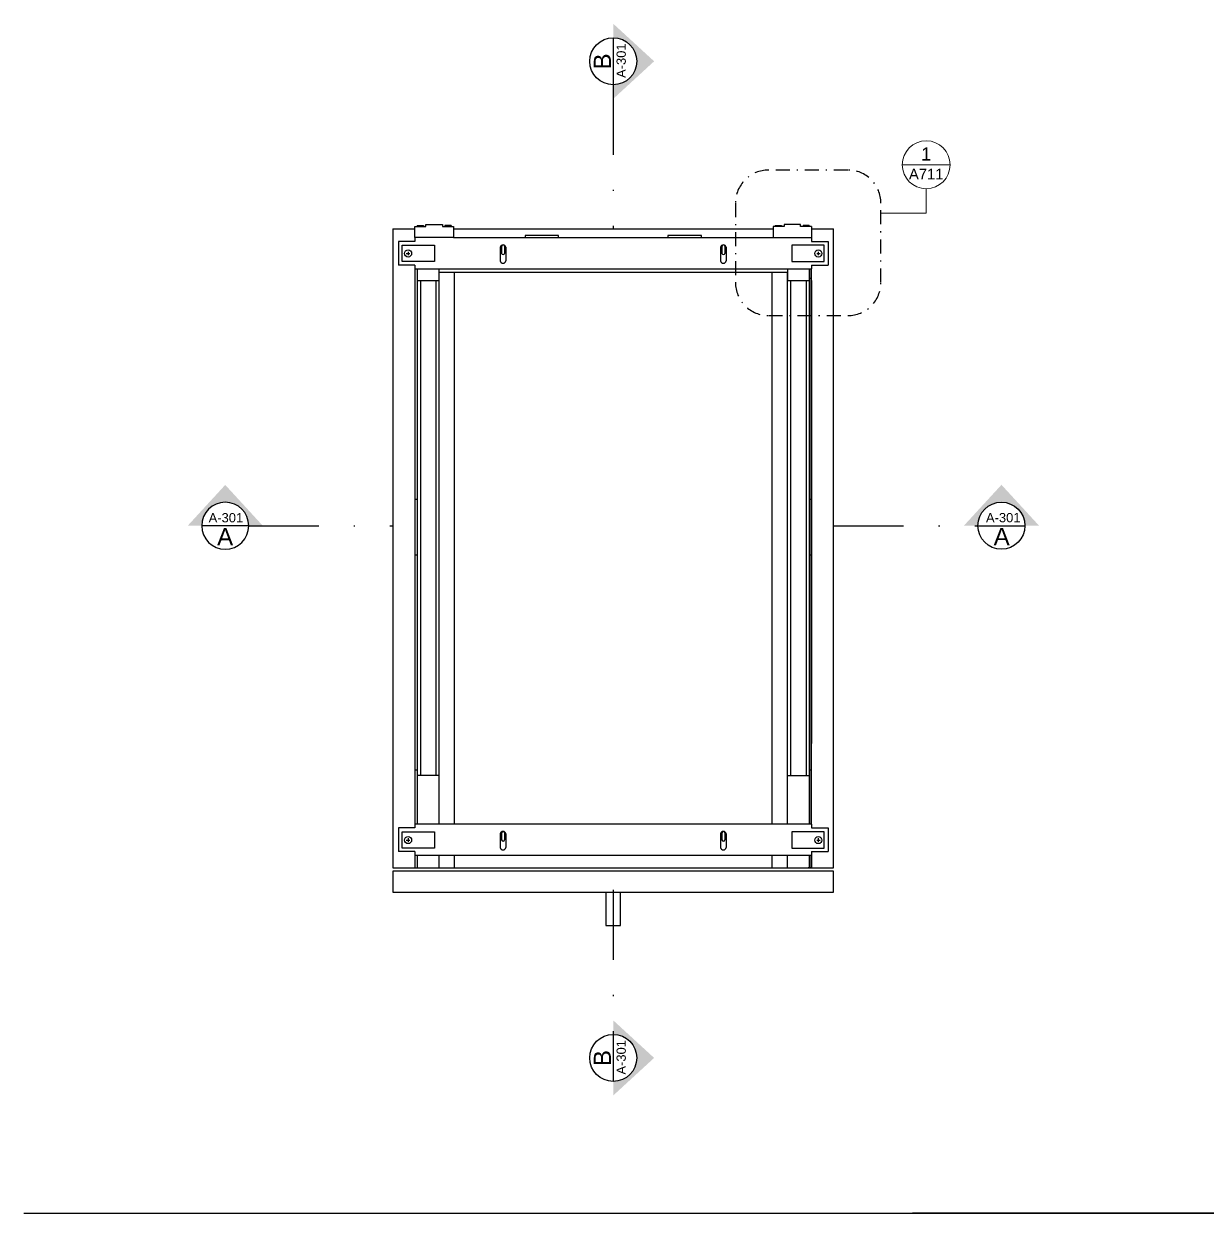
# Model space of a CAD drawing. Header units: millimetres. Extents: x 2635 to 3387, y 827 to 1078.
# Drawn here: x 2635.3 to 2742.6, y 913 to 1020.9 of the extents above; entities that cross this region are included whole.
import ezdxf
from ezdxf.enums import TextEntityAlignment as Align

# ---------------------------------------------------------------- set-up
doc = ezdxf.new("R2010")
doc.units = ezdxf.units.MM
doc.linetypes.add('CENTERX2', pattern=[4, 2.5, -0.5, 0.5, -0.5])
doc.linetypes.add('TRATTOPUNTO', pattern=[25.4, 12.7, -6.35, 0, -6.35])
doc.layers.add('A-ANNO-SYMB', color=3, linetype='Continuous', lineweight=15)
for name, color, linetype in [('FINESTRE', 4, 'Continuous'), ('prospetti', 2, 'Continuous'), ('simboli', 6, 'Continuous'), ('simboli tratteggiati', 1, 'Continuous'), ('viti', 5, 'Continuous')]:
    doc.layers.add(name, color=color, linetype=linetype)
doc.styles.add('ARIAL', font='arial.ttf')
doc.styles.get("Standard").update_dxf_attribs({"font": 'arial.ttf'})

# ---------------------------------------------------------------- blocks, each defined once
blk = doc.blocks.new('section plan')
h = blk.add_hatch(color=256)
h.dxf.hatch_style = 1
h.paths.add_polyline_path([(56.88, 0.31), (46.28, 0.31, -1), (10.72, 0.31), (0.12, 0.31), (28.5, -30.58)])
blk.add_line((46.28, 0.34), (10.72, 0.34))
blk.add_circle((28.5, 0.34), 17.78)
at = {"style": 'ARIAL'}
for tag, height, p in [('A', 13, (28.38, 8.58)), ('A-301', 7, (28.96, -5.66))]:
    blk.add_attdef(tag, text='', height=height, dxfattribs=at).set_placement(p, align=Align.MIDDLE_CENTER)
blk = doc.blocks.new('DETAGLI')
at = {"layer": 'A-ANNO-SYMB', "linetype": 'Continuous'}
blk.add_line((486.66, 356.17), (504.76, 356.17), dxfattribs=at)
blk.add_circle((495.71, 356.17), 9.05, dxfattribs=at)
for tag, p in [('TAVOLA', (495.71, 362.76)), ('SEZIONE', (495.71, 354.67))]:
    blk.add_attdef(tag, text='', height=5, dxfattribs=at).set_placement(p, align=Align.TOP_CENTER)

msp = doc.modelspace()

# ---------------------------------------------------------------- linework, layer by layer
for p, q in [((2668.81, 1002.3), (2670.81, 1002.3)), ((2706.81, 1002.3), (2708.81, 1002.3))]:
    msp.add_line(p, q)
at = {"layer": 'A-ANNO-SYMB'}
for p, q in [((2717.21, 1005.93), (2717.21, 1003.73)), ((2717.21, 1003.73), (2713.1, 1003.73))]:
    msp.add_line(p, q, dxfattribs=at)
at = {"layer": 'FINESTRE'}
for p, q in [((2635.32, 912.97), (3058.42, 912.97)), ((2819.85, 912.97), (2715.98, 912.97))]:
    msp.add_line(p, q, dxfattribs=at)
at = {"layer": 'prospetti'}
for p, q in [((2668.81, 1002.3), (2668.81, 944.3)), ((2668.81, 1002.3), (2670.81, 1002.3)), ((2674.31, 1002.3), (2703.31, 1002.3)), ((2706.81, 1002.3), (2708.81, 1002.3)), ((2708.81, 944.3), (2708.81, 1002.3)), ((2670.81, 998.68), (2670.81, 948.27)), ((2670.81, 998.68), (2670.81, 948.27)), ((2671.01, 998.68), (2671.01, 948.27)), ((2673.01, 952.68), (2673.01, 998.68)), ((2706.61, 998.68), (2706.61, 948.27)), ((2706.61, 948.27), (2706.61, 998.68)), ((2706.81, 948.27), (2706.81, 998.68)), ((2706.81, 948.27), (2706.81, 998.68)), ((2670.81, 997.6), (2670.81, 955.6)), ((2671.01, 997.6), (2671.01, 955.6)), ((2671.31, 997.6), (2671.31, 952.68)), ((2672.71, 997.6), (2672.71, 952.68)), ((2673.01, 998.35), (2704.61, 998.35)), ((2674.38, 998.35), (2674.38, 948.27)), ((2703.21, 998.34), (2703.21, 948.27)), ((2704.61, 952.68), (2704.61, 998.35)), ((2704.91, 997.6), (2704.91, 952.68)), ((2706.31, 997.6), (2706.31, 952.68)), ((2706.61, 997.6), (2706.61, 955.6)), ((2706.81, 997.6), (2706.81, 955.6)), ((2671.01, 977.72), (2670.81, 977.72)), ((2706.81, 977.72), (2706.61, 977.72)), ((2670.81, 972.72), (2671.01, 972.72)), ((2706.61, 972.72), (2706.81, 972.72)), ((2671.01, 953.18), (2670.81, 953.18)), ((2706.81, 953.18), (2706.61, 953.18)), ((2670.81, 945.45), (2670.81, 944.3)), ((2670.81, 945.45), (2670.81, 944.3)), ((2671.01, 945.45), (2671.01, 944.3)), ((2674.38, 945.45), (2674.38, 944.3)), ((2703.21, 945.45), (2703.21, 944.29)), ((2706.61, 944.3), (2706.61, 945.45)), ((2706.61, 945.45), (2706.61, 944.3)), ((2706.81, 944.3), (2706.81, 945.45)), ((2706.81, 944.3), (2706.81, 945.45)), ((2706.81, 945.45), (2706.81, 944.3)), ((2706.81, 944.3), (2706.81, 945.15)), ((2668.81, 944.3), (2708.81, 944.3)), ((2668.81, 944), (2668.81, 942.1)), ((2708.81, 944), (2668.81, 944)), ((2706.81, 944.3), (2706.51, 944.3)), ((2706.81, 944.3), (2706.66, 944.3)), ((2708.81, 942.1), (2708.81, 944)), ((2668.81, 942.1), (2708.81, 942.1)), ((2688.13, 942.1), (2688.13, 939.08)), ((2689.48, 939.08), (2689.48, 942.1)), ((2688.13, 939.08), (2689.48, 939.08))]:
    msp.add_line(p, q, dxfattribs=at)
for points in [[(2671.01, 998.68), (2671.01, 997.6), (2673.01, 997.6), (2673.01, 998.68)], [(2704.61, 998.68), (2704.61, 997.6), (2706.61, 997.6), (2706.61, 998.68)], [(2673.01, 948.27), (2673.01, 952.68), (2671.01, 952.68), (2671.01, 948.27)], [(2704.61, 948.27), (2704.61, 952.68), (2706.61, 952.68), (2706.61, 948.27)], [(2670.81, 945.45), (2670.81, 944.3)], [(2671.01, 945.45), (2671.01, 944.3)], [(2673.01, 944.3), (2673.01, 945.45)], [(2704.61, 944.3), (2704.61, 945.45)], [(2706.61, 945.45), (2706.61, 944.3)]]:
    msp.add_lwpolyline(points, dxfattribs=at)
at = {"layer": 'simboli tratteggiati', "linetype": 'TRATTOPUNTO', "ltscale": 0.5}
for p, q in [((2688.8, 1015.36), (2688.81, 1002.3)), ((2655.74, 975.35), (2668.81, 975.35)), ((2708.81, 975.36), (2721.91, 975.36)), ((2688.81, 942.3), (2688.81, 929.19))]:
    msp.add_line(p, q, dxfattribs=at)
at = {"layer": 'simboli tratteggiati', "linetype": 'TRATTOPUNTO', "ltscale": 0.1}
msp.add_lwpolyline([(2702.9, 994.43), (2710.1, 994.43, 0.414214), (2713.1, 997.43), (2713.1, 1004.63, 0.414214), (2710.1, 1007.63), (2702.9, 1007.63, 0.414214), (2699.9, 1004.63), (2699.9, 997.43, 0.414214)], format="xyb", close=True, dxfattribs=at)
at = {"layer": 'viti'}
for p, q in [((2670.81, 1001.5), (2670.81, 1002.5)), ((2670.81, 1002.5), (2671.81, 1002.5)), ((2671.01, 1002.61), (2671.01, 1002.5)), ((2671.01, 1002.61), (2671.58, 1002.61)), ((2671.58, 1002.61), (2671.58, 1002.5)), ((2671.81, 1002.7), (2673.31, 1002.7)), ((2671.81, 1002.5), (2671.81, 1002.69)), ((2673.31, 1002.7), (2673.31, 1002.5)), ((2673.31, 1002.5), (2674.31, 1002.5)), ((2673.53, 1002.61), (2673.53, 1002.5)), ((2674.1, 1002.61), (2673.53, 1002.61)), ((2674.1, 1002.61), (2674.1, 1002.5)), ((2674.31, 1002.5), (2674.31, 1001.5)), ((2683.85, 1001.7), (2680.81, 1001.7)), ((2680.81, 1001.7), (2680.81, 1001.5)), ((2683.85, 1001.5), (2683.85, 1001.7)), ((2696.81, 1001.7), (2693.76, 1001.7)), ((2693.76, 1001.7), (2693.76, 1001.5)), ((2696.81, 1001.5), (2696.81, 1001.7)), ((2704.31, 1002.5), (2703.31, 1002.5)), ((2703.31, 1002.5), (2703.31, 1001.5)), ((2703.51, 1002.61), (2703.51, 1002.5)), ((2703.51, 1002.61), (2704.08, 1002.61)), ((2704.08, 1002.61), (2704.08, 1002.5)), ((2705.81, 1002.7), (2704.31, 1002.7)), ((2704.31, 1002.7), (2704.31, 1002.5)), ((2705.81, 1002.5), (2705.81, 1002.69)), ((2706.81, 1002.5), (2705.81, 1002.5)), ((2706.03, 1002.61), (2706.03, 1002.5)), ((2706.6, 1002.61), (2706.03, 1002.61)), ((2706.6, 1002.61), (2706.6, 1002.5)), ((2706.81, 1002.5), (2706.81, 1001.16)), ((2670.81, 1001.16), (2669.31, 1001.16)), ((2669.31, 1001.16), (2669.31, 999.01)), ((2670.81, 1001.5), (2670.81, 1001.16)), ((2674.31, 1001.5), (2670.81, 1001.5)), ((2674.31, 1001.5), (2706.81, 1001.5)), ((2678.55, 1000.63), (2678.55, 999.38)), ((2678.67, 1000.73), (2678.67, 1000.07)), ((2678.94, 1000.73), (2678.94, 1000.07)), ((2679.06, 1000.63), (2679.06, 999.38)), ((2698.55, 1000.63), (2698.55, 999.38)), ((2698.67, 1000.73), (2698.67, 1000.07)), ((2698.94, 1000.73), (2698.94, 1000.07)), ((2699.06, 1000.63), (2699.06, 999.38)), ((2706.81, 1001.16), (2708.31, 1001.16)), ((2708.31, 1001.16), (2708.31, 999.01)), ((2670.03, 1000.06), (2670.35, 1000.06)), ((2670.19, 1000.22), (2670.19, 999.9)), ((2707.27, 1000.06), (2707.58, 1000.06)), ((2707.42, 1000.22), (2707.42, 999.9)), ((2670.81, 999.01), (2669.31, 999.01)), ((2670.81, 999.01), (2670.81, 998.68)), ((2670.81, 998.68), (2706.81, 998.68)), ((2706.81, 999.01), (2708.31, 999.01)), ((2706.81, 999.01), (2706.81, 998.68)), ((2706.81, 997.79), (2706.66, 997.79)), ((2670.81, 947.93), (2669.31, 947.93)), ((2669.31, 947.93), (2669.31, 945.78)), ((2670.81, 948.27), (2670.81, 947.93)), ((2706.81, 948.27), (2670.81, 948.27)), ((2706.81, 948.27), (2706.81, 947.93)), ((2706.81, 947.93), (2708.31, 947.93)), ((2708.31, 947.93), (2708.31, 945.78)), ((2670.03, 946.83), (2670.35, 946.83)), ((2670.19, 946.99), (2670.19, 946.68)), ((2678.55, 947.4), (2678.55, 946.15)), ((2678.67, 947.5), (2678.67, 946.84)), ((2678.94, 947.5), (2678.94, 946.84)), ((2679.06, 947.4), (2679.06, 946.15)), ((2698.55, 947.4), (2698.55, 946.15)), ((2698.67, 947.5), (2698.67, 946.84)), ((2698.94, 947.5), (2698.94, 946.84)), ((2699.06, 947.4), (2699.06, 946.15)), ((2707.27, 946.83), (2707.58, 946.83)), ((2707.42, 946.99), (2707.42, 946.68)), ((2670.81, 945.78), (2669.31, 945.78)), ((2670.81, 945.78), (2670.81, 945.45)), ((2706.81, 945.78), (2708.31, 945.78)), ((2706.81, 945.78), (2706.81, 945.45)), ((2670.81, 945.45), (2706.81, 945.45))]:
    msp.add_line(p, q, dxfattribs=at)
for points in [[(2669.65, 1000.8), (2672.58, 1000.8), (2672.58, 999.32), (2669.65, 999.32)], [(2707.96, 1000.8), (2705.03, 1000.8), (2705.03, 999.32), (2707.96, 999.32)], [(2669.65, 947.57), (2672.58, 947.57), (2672.58, 946.09), (2669.65, 946.09)], [(2707.96, 947.57), (2705.03, 947.57), (2705.03, 946.09), (2707.96, 946.09)]]:
    msp.add_lwpolyline(points, close=True, dxfattribs=at)
for centre in [(2670.19, 1000.06), (2707.42, 1000.06), (2670.19, 946.83), (2707.42, 946.83)]:
    msp.add_circle(centre, 0.323, dxfattribs=at)
for centre, radius, start, end in [((2678.81, 1000.57), 0.263, 11.2554, 168.7446), ((2678.81, 1000.7), 0.138, 11.2554, 168.7446), ((2698.81, 1000.57), 0.263, 11.2554, 168.7446), ((2698.81, 1000.7), 0.138, 11.2554, 168.7446), ((2678.81, 1000.1), 0.138, 191.2554, 348.7446), ((2698.81, 1000.1), 0.138, 191.2554, 348.7446), ((2678.81, 999.43), 0.263, 191.2554, 348.7446), ((2698.81, 999.43), 0.263, 191.2554, 348.7446), ((2706.65, 997.94), 0.146, 251.9428, 271.9162), ((2678.81, 947.35), 0.263, 11.2554, 168.7446), ((2678.81, 947.47), 0.138, 11.2554, 168.7446), ((2678.81, 946.87), 0.138, 191.2554, 348.7446), ((2698.81, 947.35), 0.263, 11.2554, 168.7446), ((2698.81, 947.47), 0.138, 11.2554, 168.7446), ((2698.81, 946.87), 0.138, 191.2554, 348.7446), ((2678.81, 946.2), 0.263, 191.2554, 348.7446), ((2698.81, 946.2), 0.263, 191.2554, 348.7446)]:
    msp.add_arc(centre, radius, start, end, dxfattribs=at)

# ---------------------------------------------------------------- block references
at = {"layer": 'A-ANNO-SYMB'}
ref = msp.add_blockref('DETAGLI', (2598.24, 922.63), dxfattribs=dict(at, xscale=0.24, yscale=0.24, zscale=0.24))
ref.add_attrib('SEZIONE', 'A711', dxfattribs={"linetype": 'Continuous', "height": 0.96, "style": 'ARIAL'}).set_placement((2717.21, 1007.75), align=Align.TOP_CENTER)
ref.add_attrib('TAVOLA', '1', dxfattribs={"linetype": 'Continuous', "height": 1.2, "style": 'ARIAL'}).set_placement((2717.21, 1009.69), align=Align.TOP_CENTER)
at = {"layer": 'simboli', "color": 0, "linetype": 'CENTERX2', "ltscale": 5, "xscale": 0.12, "yscale": 0.12, "zscale": 0.12, "rotation": 89.99999999999999}
for p in [(2688.85, 1014.08), (2688.85, 923.64)]:
    msp.add_blockref('section plan', p, dxfattribs=at).add_auto_attribs({'A-301': 'A-301', 'A': 'B'})
at = {"layer": 'simboli', "color": 0, "linetype": 'CENTERX2', "ltscale": 5}
ref = msp.add_blockref('section plan', (2650.18, 975.39), dxfattribs=dict(at, xscale=-0.12, yscale=0.12, zscale=0.12, rotation=180))
ref.add_attrib('A-301', 'A-301', dxfattribs={"layer": '0', "ltscale": 5, "height": 0.84, "style": 'ARIAL'}).set_placement((2653.66, 976.08), align=Align.MIDDLE_CENTER)
ref.add_attrib('A', 'A', dxfattribs={"layer": '0', "ltscale": 5, "height": 1.56, "style": 'ARIAL'}).set_placement((2653.59, 974.36), align=Align.MIDDLE_CENTER)
ref = msp.add_blockref('section plan', (2727.46, 975.4), dxfattribs=dict(at, xscale=0.12, yscale=0.12, zscale=0.12, rotation=180))
ref.add_attrib('A-301', 'A-301', dxfattribs={"layer": '0', "ltscale": 5, "height": 0.84, "style": 'ARIAL'}).set_placement((2724.2, 976.09), align=Align.MIDDLE_CENTER)
ref.add_attrib('A', 'A', dxfattribs={"layer": '0', "ltscale": 5, "height": 1.56, "style": 'ARIAL'}).set_placement((2724.06, 974.37), align=Align.MIDDLE_CENTER)

doc.saveas('drawing.dxf')
